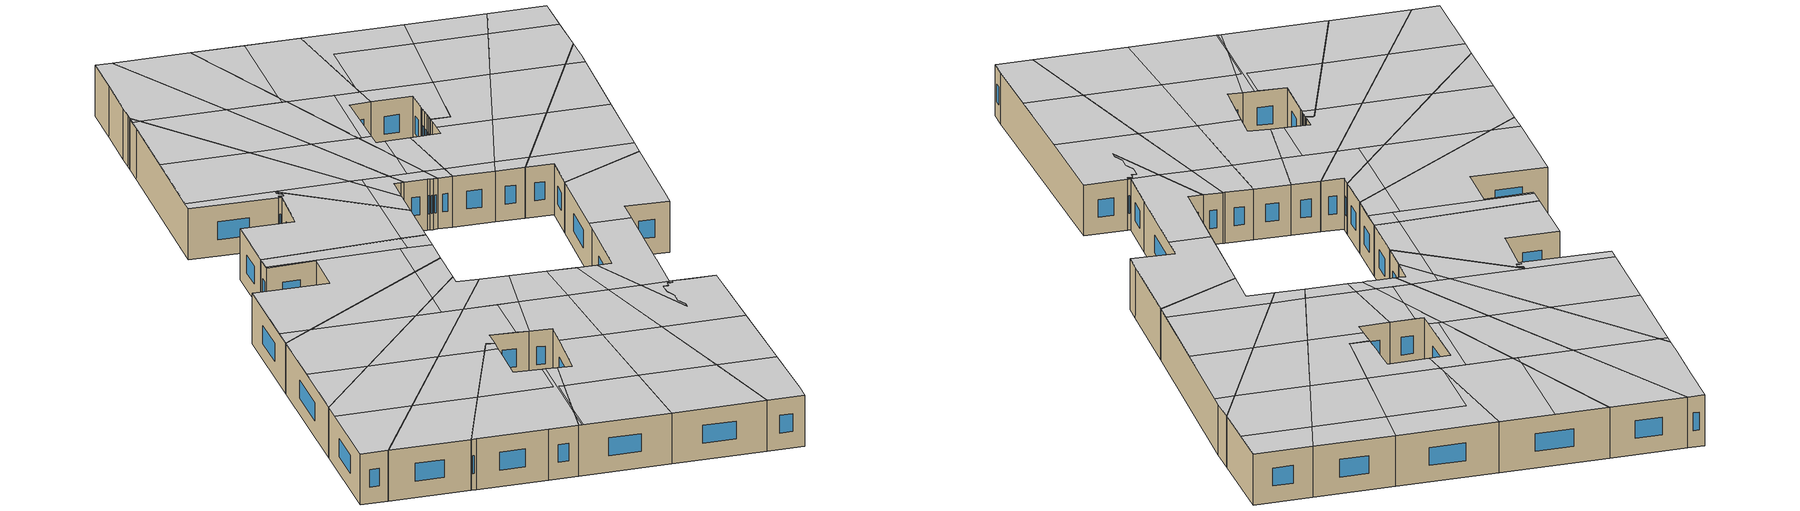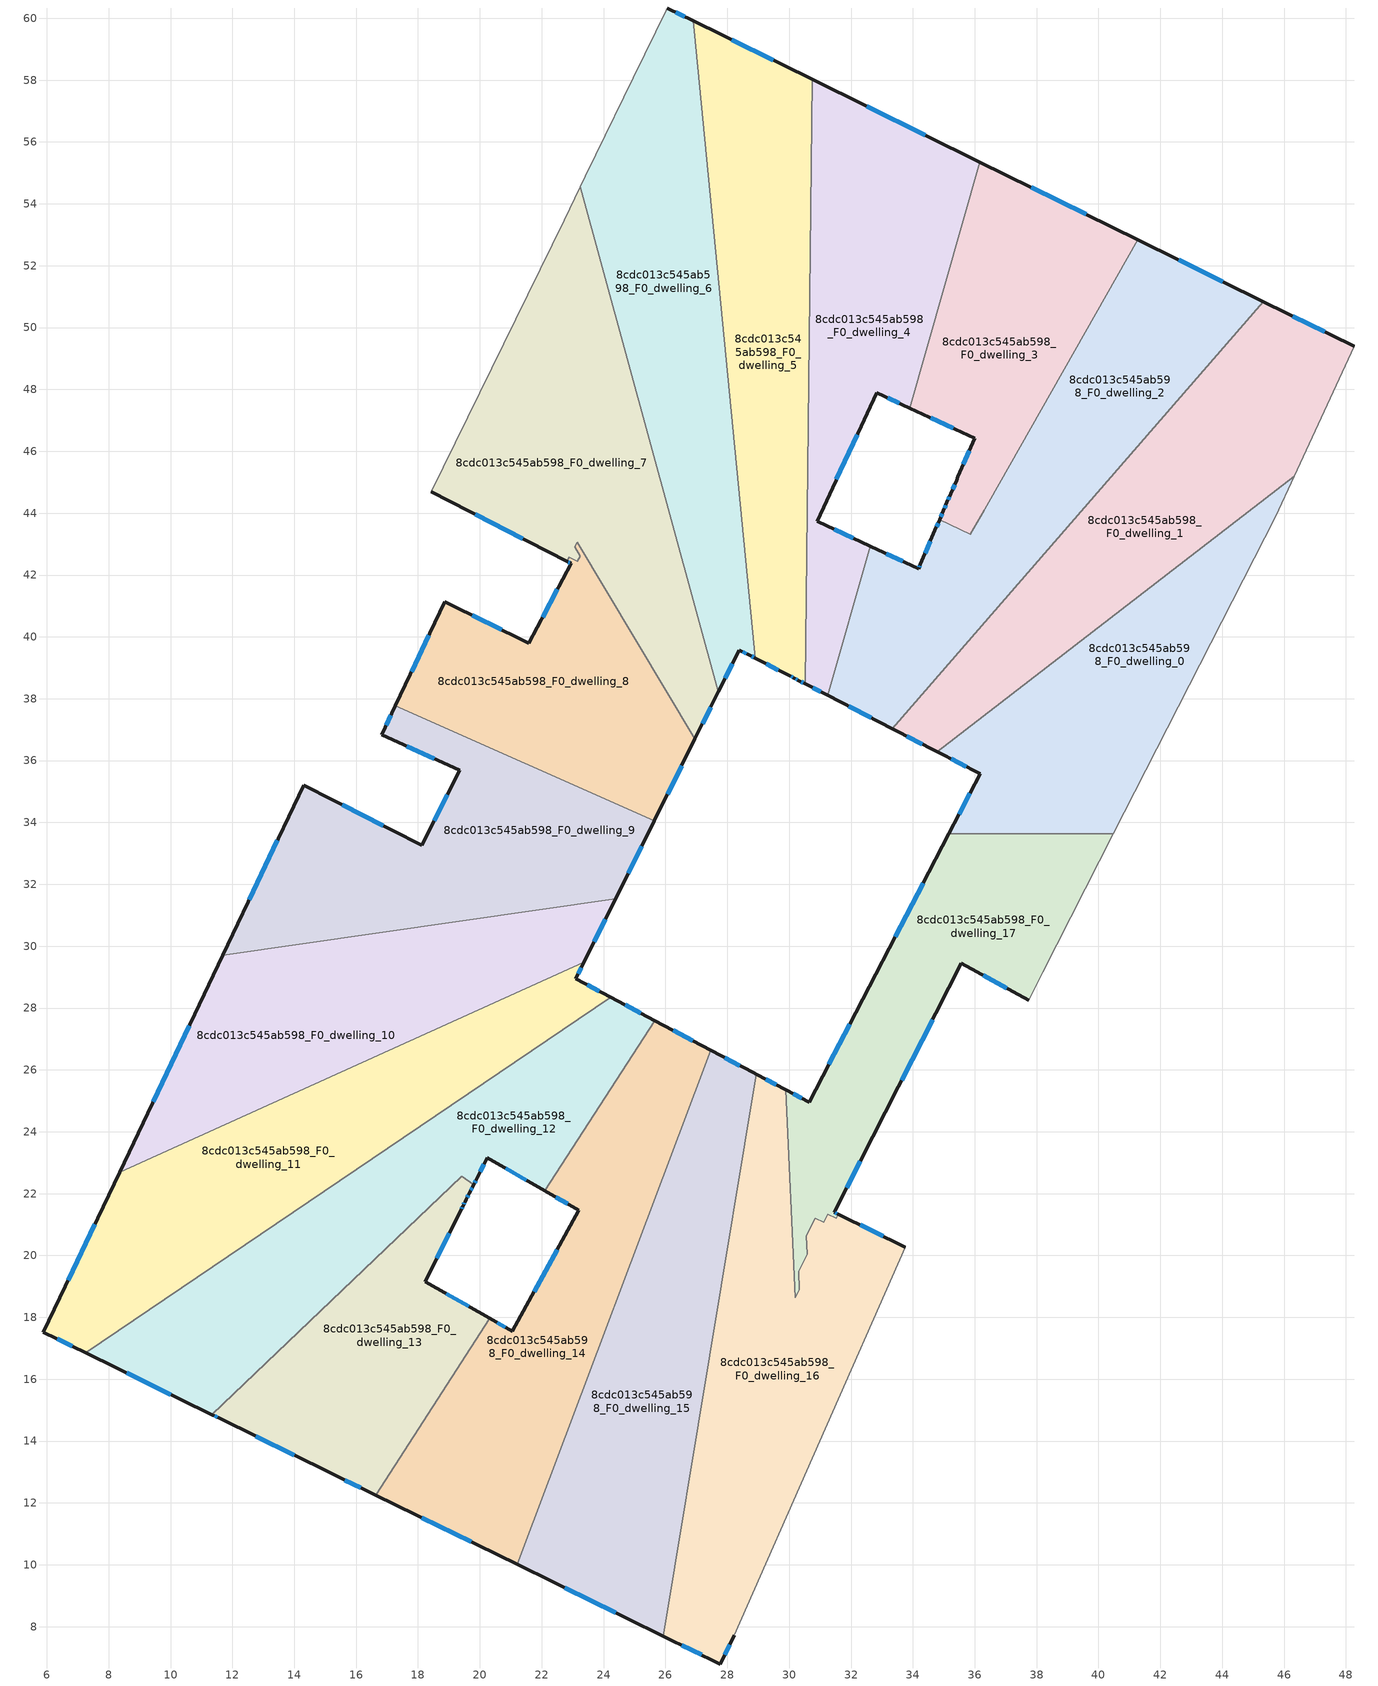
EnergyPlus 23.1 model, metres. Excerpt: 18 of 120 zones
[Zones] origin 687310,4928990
8cdc013c545ab598_F0_dwelling_0
 floor ground (EU_floor_Construction): 46.33,45.19 45.73,43.9 40.48,33.63 35.17,33.63 36.17,35.57 34.78,36.29 z0
 wall outside (EU_wall_Construction): 34.78,36.29 36.17,35.57 35.17,33.63 z0:3
 wall to 8cdc013c545ab598_F0_dwelling_1 (EU_wall_Construction): 46.33,45.19 34.78,36.29 z0:3
 wall adiabatic (EU_wall_Construction): 40.48,33.63 45.73,43.9 46.33,45.19 z0:3
 wall to 8cdc013c545ab598_F0_dwelling_17 (EU_wall_Construction): 35.17,33.63 40.48,33.63 z0:3
 window (EU_Window_Construction): 35.24,36.05 35.72,35.8 / 35.85,34.94 35.49,34.26 z0.98:2.02
 ceiling to 8cdc013c545ab598_F1_dwelling_11 (EU_floor_Construction): 40.93,34.52 43.07,38.7 39.9,40.23 35.74,37.03 z3
 ceiling to 8cdc013c545ab598_F1_dwelling_13 (EU_floor_Construction): 43.07,38.7 45.4,43.26 44.43,43.73 39.9,40.23 z3
 ceiling to 8cdc013c545ab598_F1_dwelling_15 (EU_floor_Construction): 45.73,43.9 46.33,45.19 44.43,43.73 45.4,43.26 z3
 ceiling to 8cdc013c545ab598_F1_dwelling_9 (EU_floor_Construction): 40.48,33.63 40.93,34.52 35.74,37.03 34.78,36.29 36.17,35.57 35.17,33.63 z3
8cdc013c545ab598_F0_dwelling_1
 floor ground (EU_floor_Construction): 48.26,49.39 46.33,45.19 34.78,36.29 33.33,37.04 45.33,50.83 z0
 wall outside (EU_wall_Construction): 33.33,37.04 34.78,36.29 / 48.26,49.39 45.33,50.83 z0:3
 wall to 8cdc013c545ab598_F0_dwelling_2 (EU_wall_Construction): 45.33,50.83 33.33,37.04 z0:3
 wall adiabatic (EU_wall_Construction): 46.33,45.19 48.26,49.39 z0:3
 window (EU_Window_Construction): 33.8,36.79 34.31,36.53 / 47.31,49.86 46.29,50.36 z0.98:2.02
 ceiling to 8cdc013c545ab598_F1_dwelling_15 (EU_floor_Construction): 46.33,45.19 47.34,47.39 43.82,49.09 40.72,45.53 44.43,43.73 z3
 ceiling to 8cdc013c545ab598_F1_dwelling_16 (EU_floor_Construction): 47.34,47.39 48.26,49.39 45.33,50.83 43.82,49.09 z3
 ceiling to 8cdc013c545ab598_F1_dwelling_13 (EU_floor_Construction): 44.43,43.73 40.72,45.53 37.23,41.52 39.9,40.23 z3
 ceiling to 8cdc013c545ab598_F1_dwelling_9 (EU_floor_Construction): 35.74,37.03 34.04,37.85 33.33,37.04 34.78,36.29 z3
 ceiling adiabatic (EU_roof_Construction): 39.9,40.23 37.23,41.52 34.04,37.85 35.74,37.03 z3
8cdc013c545ab598_F0_dwelling_10
 floor ground (EU_floor_Construction): 24.39,31.54 23.37,29.47 8.35,22.7 11.69,29.71 z0
 wall outside (EU_wall_Construction): 23.37,29.47 24.39,31.54 / 11.69,29.71 8.35,22.7 z0:3
 wall to 8cdc013c545ab598_F0_dwelling_11 (EU_wall_Construction): 8.35,22.7 23.37,29.47 z0:3
 wall to 8cdc013c545ab598_F0_dwelling_9 (EU_wall_Construction): 24.39,31.54 11.69,29.71 z0:3
 window (EU_Window_Construction): 23.7,30.14 24.06,30.87 / 10.61,27.43 9.44,24.98 z0.98:2.02
 ceiling to 8cdc013c545ab598_F1_dwelling_4 (EU_floor_Construction): 18.91,27.46 13.67,30 11.69,29.71 10.06,26.27 13.06,24.82 z3
 ceiling to 8cdc013c545ab598_F1_dwelling_6 (EU_floor_Construction): 20.91,28.36 22.3,31.24 13.67,30 18.91,27.46 z3
 ceiling to 8cdc013c545ab598_F1_dwelling_2 (EU_floor_Construction): 13.06,24.82 10.06,26.27 8.35,22.7 z3
 ceiling to 8cdc013c545ab598_F1_dwelling_7 (EU_floor_Construction): 23.37,29.47 24.39,31.54 22.3,31.24 20.91,28.36 z3
8cdc013c545ab598_F0_dwelling_11
 floor ground (EU_floor_Construction): 23.37,29.47 23.1,28.94 24.23,28.35 7.27,16.85 5.89,17.52 8.35,22.7 z0
 wall outside (EU_wall_Construction): 8.35,22.7 5.89,17.52 7.27,16.85 / 24.23,28.35 23.1,28.94 23.37,29.47 z0:3
 wall to 8cdc013c545ab598_F0_dwelling_12 (EU_wall_Construction): 7.27,16.85 24.23,28.35 z0:3
 window (EU_Window_Construction): 7.55,21.01 6.69,19.2 / 23.19,29.11 23.28,29.3 / 23.86,28.54 23.47,28.75 / 6.34,17.3 6.82,17.07 z0.98:2.02
 ceiling to 8cdc013c545ab598_F1_dwelling_2 (EU_floor_Construction): 16.54,23.13 13.06,24.82 8.35,22.7 7.87,21.68 11.67,19.84 z3
 ceiling to 8cdc013c545ab598_F1_dwelling_4 (EU_floor_Construction): 21.25,26.33 18.91,27.46 13.06,24.82 16.54,23.13 z3
 ceiling to 8cdc013c545ab598_F1_dwelling_0 (EU_floor_Construction): 11.67,19.84 7.87,21.68 5.89,17.52 7.27,16.85 z3
 ceiling to 8cdc013c545ab598_F1_dwelling_6 (EU_floor_Construction): 20.18,26.85 20.91,28.36 18.91,27.46 z3
 ceiling to 8cdc013c545ab598_F1_dwelling_7 (EU_floor_Construction): 24.23,28.35 23.1,28.94 23.37,29.47 20.91,28.36 20.18,26.85 21.25,26.33 z3
8cdc013c545ab598_F0_dwelling_12
 floor ground (EU_floor_Construction): 25.66,27.59 22.1,22.09 20.23,23.16 19.9,22.49 19.8,22.29 19.41,22.56 11.34,14.86 7.27,16.85 24.23,28.35 z0
 wall outside (EU_wall_Construction): 19.8,22.29 19.9,22.49 20.23,23.16 22.1,22.09 / 7.27,16.85 11.34,14.86 / 25.66,27.59 24.23,28.35 z0:3
 wall to 8cdc013c545ab598_F0_dwelling_13 (EU_wall_Construction): 11.34,14.86 19.41,22.56 19.8,22.29 z0:3
 wall to 8cdc013c545ab598_F0_dwelling_14 (EU_wall_Construction): 22.1,22.09 25.66,27.59 z0:3
 window (EU_Window_Construction): 20.01,22.71 20.12,22.94 / 19.83,22.35 19.86,22.42 / 8.59,16.2 10.02,15.51 / 25.2,27.84 24.7,28.1 / 20.84,22.81 21.49,22.44 z0.98:2.02
 ceiling to 8cdc013c545ab598_F1_dwelling_7 (EU_floor_Construction): 23.99,25.01 25.66,27.59 24.23,28.35 21.25,26.33 z3
 ceiling to 8cdc013c545ab598_F1_dwelling_0 (EU_floor_Construction): 14.91,18.27 11.67,19.84 7.27,16.85 11.34,14.86 z3
 ceiling to 8cdc013c545ab598_F1_dwelling_5 (EU_floor_Construction): 22.1,22.09 23.99,25.01 22.96,25.5 21.48,22.45 z3
 ceiling to 8cdc013c545ab598_F1_dwelling_2 (EU_floor_Construction): 18.84,22.02 16.54,23.13 11.67,19.84 14.91,18.27 z3
 ceiling to 8cdc013c545ab598_F1_dwelling_4 (EU_floor_Construction): 21.48,22.45 22.96,25.5 21.25,26.33 16.54,23.13 18.84,22.02 19.41,22.56 19.8,22.29 20.23,23.16 z3
8cdc013c545ab598_F0_dwelling_13
 floor ground (EU_floor_Construction): 19.8,22.29 19.66,22.01 19.57,21.83 19.52,21.74 19.46,21.61 19.39,21.47 18.23,19.15 20.32,17.97 16.63,12.25 15.16,12.97 11.59,14.73 11.34,14.86 19.41,22.56 z0
 wall outside (EU_wall_Construction): 20.32,17.97 18.23,19.15 19.39,21.47 19.46,21.61 19.52,21.74 19.57,21.83 19.66,22.01 19.8,22.29 / 11.34,14.86 11.59,14.73 15.16,12.97 16.63,12.25 z0:3
 wall to 8cdc013c545ab598_F0_dwelling_14 (EU_wall_Construction): 16.63,12.25 20.32,17.97 z0:3
 window (EU_Window_Construction): 19.7,22.1 19.75,22.2 / 19.6,21.89 19.63,21.95 / 19.48,21.65 19.5,21.7 / 19.41,21.51 19.43,21.56 / 18.61,19.91 19.01,20.72 / 19.64,18.35 18.91,18.77 / 15.64,12.74 16.15,12.49 / 12.75,14.16 14,13.55 / 11.42,14.82 11.51,14.77 z0.98:2.02
 ceiling to 8cdc013c545ab598_F1_dwelling_0 (EU_floor_Construction): 17.51,13.62 19.77,18.28 19.7,18.32 19.62,18.37 18.69,16.44 14.91,18.27 11.34,14.86 11.59,14.73 15.16,12.97 16.63,12.26 z3
 ceiling to 8cdc013c545ab598_F1_dwelling_2 (EU_floor_Construction): 18.69,16.44 19.62,18.37 18.23,19.15 18.29,19.27 19.39,21.47 19.46,21.61 19.5,21.7 18.84,22.02 14.91,18.27 z3
 ceiling to 8cdc013c545ab598_F1_dwelling_4 (EU_floor_Construction): 19.57,21.83 19.66,22.01 19.8,22.29 19.41,22.56 18.84,22.02 19.5,21.7 19.52,21.74 z3
 ceiling to 8cdc013c545ab598_F1_dwelling_3 (EU_floor_Construction): 17.86,14.15 18.91,16.33 19.18,16.2 20.32,17.97 19.77,18.28 17.51,13.62 z3
 ceiling to 8cdc013c545ab598_F1_dwelling_1 (EU_floor_Construction): 17.86,14.15 19.18,16.2 18.91,16.33 z3
8cdc013c545ab598_F0_dwelling_14
 floor ground (EU_floor_Construction): 27.47,26.64 21.21,10.01 16.63,12.25 20.32,17.97 21.05,17.55 23.2,21.46 22.1,22.09 25.66,27.59 z0
 wall outside (EU_wall_Construction): 22.1,22.09 23.2,21.46 21.05,17.55 20.32,17.97 / 27.47,26.64 25.66,27.59 / 16.63,12.25 21.21,10.01 z0:3
 wall to 8cdc013c545ab598_F0_dwelling_15 (EU_wall_Construction): 21.21,10.01 27.47,26.64 z0:3
 window (EU_Window_Construction): 22.5,20.19 21.75,18.82 / 22.46,21.89 22.84,21.67 / 26.88,26.95 26.25,27.28 / 18.12,11.52 19.72,10.74 / 20.82,17.69 20.56,17.83 z0.98:2.02
 ceiling to 8cdc013c545ab598_F1_dwelling_1 (EU_floor_Construction): 21.21,10.01 22.87,14.42 19.18,16.2 17.86,14.15 16.88,12.13 z3
 ceiling to 8cdc013c545ab598_F1_dwelling_5 (EU_floor_Construction): 24.67,19.2 26.41,23.83 23.99,25.01 22.1,22.09 23.2,21.46 22.53,20.24 z3
 ceiling to 8cdc013c545ab598_F1_dwelling_7 (EU_floor_Construction): 26.41,23.83 27.47,26.64 25.66,27.59 23.99,25.01 z3
 ceiling to 8cdc013c545ab598_F1_dwelling_3 (EU_floor_Construction): 22.87,14.42 24.67,19.2 22.53,20.24 21.05,17.55 20.32,17.97 19.18,16.2 z3; 16.88,12.13 17.86,14.15 17.51,13.62 16.81,12.17 z3
 ceiling adiabatic (EU_roof_Construction): 21.21,10.01 16.88,12.13 16.81,12.17 17.51,13.62 16.63,12.25 z3
8cdc013c545ab598_F0_dwelling_15
 floor ground (EU_floor_Construction): 28.86,25.9 28.94,25.86 25.93,7.7 21.21,10.01 27.47,26.64 z0
 wall outside (EU_wall_Construction): 28.94,25.86 28.86,25.9 27.47,26.64 / 21.21,10.01 25.93,7.7 z0:3
 wall to 8cdc013c545ab598_F0_dwelling_16 (EU_wall_Construction): 25.93,7.7 28.94,25.86 z0:3
 window (EU_Window_Construction): 28.41,26.14 27.92,26.4 / 22.74,9.26 24.39,8.45 z0.98:2.02
 ceiling to 8cdc013c545ab598_F1_dwelling_1 (EU_floor_Construction): 25.93,7.7 26.73,12.55 22.87,14.42 21.21,10.01 z3
 ceiling to 8cdc013c545ab598_F1_dwelling_5 (EU_floor_Construction): 27.6,17.78 28.44,22.85 26.41,23.83 24.67,19.2 z3
 ceiling to 8cdc013c545ab598_F1_dwelling_3 (EU_floor_Construction): 26.73,12.55 27.6,17.78 24.67,19.2 22.87,14.42 z3
 ceiling to 8cdc013c545ab598_F1_dwelling_7 (EU_floor_Construction): 28.44,22.85 28.94,25.86 27.47,26.64 26.41,23.83 z3
8cdc013c545ab598_F0_dwelling_16
 floor ground (EU_floor_Construction): 29.9,25.36 30.19,18.63 30.33,18.89 30.3,19.5 30.58,20.03 30.55,20.64 30.84,21.2 31.11,21.07 31.25,21.33 31.52,21.2 31.59,21.34 33.75,20.27 28.22,7.72 27.77,6.79 25.93,7.7 28.94,25.86 z0
 wall outside (EU_wall_Construction): 33.75,20.27 31.59,21.34 / 25.93,7.7 27.77,6.79 28.22,7.72 / 29.9,25.36 28.94,25.86 z0:3
 wall to 8cdc013c545ab598_F0_dwelling_17 (EU_wall_Construction): 31.59,21.34 31.52,21.2 31.25,21.33 31.11,21.07 30.84,21.2 30.55,20.64 30.58,20.03 30.3,19.5 30.33,18.89 30.19,18.63 29.9,25.36 z0:3
 wall adiabatic (EU_wall_Construction): 28.22,7.72 33.75,20.27 z0:3
 window (EU_Window_Construction): 33.05,20.62 32.29,20.99 / 27.92,7.1 28.08,7.42 / 26.53,7.4 27.17,7.09 / 29.58,25.52 29.25,25.7 z0.98:2.02
 ceiling to 8cdc013c545ab598_F1_dwelling_5 (EU_floor_Construction): 31.77,15.77 33.75,20.27 32.5,20.89 31.58,21.33 31.52,21.2 31.25,21.33 31.11,21.07 30.84,21.2 30.55,20.64 30.58,20.03 30.3,19.5 30.33,18.89 30.19,18.63 30.04,22.08 28.44,22.85 27.6,17.78 z3
 ceiling to 8cdc013c545ab598_F1_dwelling_3 (EU_floor_Construction): 29.71,11.1 31.77,15.77 27.6,17.78 26.73,12.55 z3
 ceiling to 8cdc013c545ab598_F1_dwelling_1 (EU_floor_Construction): 28.22,7.72 29.71,11.1 26.73,12.55 25.93,7.7 27.77,6.79 z3
 ceiling to 8cdc013c545ab598_F1_dwelling_7 (EU_floor_Construction): 30.04,22.08 29.9,25.36 28.94,25.86 28.44,22.85 z3
8cdc013c545ab598_F0_dwelling_17
 floor ground (EU_floor_Construction): 40.48,33.63 38.19,29.15 37.74,28.25 35.57,29.45 32.7,23.83 31.45,21.4 31.59,21.34 31.52,21.2 31.25,21.33 31.11,21.07 30.84,21.2 30.55,20.64 30.58,20.04 30.3,19.5 30.33,18.89 30.19,18.63 29.9,25.36 30.64,24.96 32.59,28.69 35.17,33.63 z0
 wall outside (EU_wall_Construction): 35.17,33.63 32.59,28.69 30.64,24.96 29.9,25.36 / 31.59,21.34 31.45,21.4 32.7,23.83 35.57,29.45 37.74,28.25 z0:3
 wall adiabatic (EU_wall_Construction): 37.74,28.25 38.19,29.15 40.48,33.63 z0:3
 window (EU_Window_Construction): 30.4,25.09 30.14,25.23 / 31.96,27.48 31.28,26.18 / 34.33,32.03 33.43,30.3 / 36.28,29.06 37.04,28.64 / 33.64,25.66 34.64,27.62 / 31.86,22.19 32.3,23.04 / 31.54,21.36 31.5,21.38 z0.98:2.02
 ceiling to 8cdc013c545ab598_F1_dwelling_9 (EU_floor_Construction): 38.19,29.15 40.48,33.63 35.17,33.63 32.87,29.22 34.94,28.21 35.57,29.45 37.74,28.25 z3
 ceiling to 8cdc013c545ab598_F1_dwelling_7 (EU_floor_Construction): 32.66,23.75 32.7,23.83 34.94,28.21 32.87,29.22 30.64,24.96 29.9,25.36 30.04,22.08 31.59,21.34 31.45,21.4 z3
 ceiling to 8cdc013c545ab598_F1_dwelling_5 (EU_floor_Construction): 30.33,18.89 30.3,19.5 30.58,20.03 30.55,20.64 30.84,21.2 31.11,21.07 31.25,21.33 31.52,21.2 31.58,21.33 30.06,22.07 30.04,22.08 30.19,18.63 z3
8cdc013c545ab598_F0_dwelling_2
 floor ground (EU_floor_Construction): 45.33,50.83 33.33,37.04 31.25,38.11 32.63,42.93 34.18,42.2 34.24,42.34 34.71,43.44 34.87,43.79 35.86,43.31 41.27,52.84 z0
 wall outside (EU_wall_Construction): 34.87,43.79 34.71,43.44 34.24,42.34 34.18,42.2 32.63,42.93 / 45.33,50.83 41.27,52.84 / 31.25,38.11 33.33,37.04 z0:3
 wall to 8cdc013c545ab598_F0_dwelling_4 (EU_wall_Construction): 32.63,42.93 31.25,38.11 z0:3
 wall to 8cdc013c545ab598_F0_dwelling_3 (EU_wall_Construction): 41.27,52.84 36.45,44.36 36.32,44.13 36.3,44.1 35.86,43.31 34.87,43.79 z0:3
 window (EU_Window_Construction): 33.68,42.44 33.13,42.69 / 34.22,42.3 34.2,42.25 / 34.56,43.09 34.4,42.7 / 34.82,43.68 34.76,43.56 / 44.01,51.49 42.59,52.19 / 31.93,37.76 32.65,37.38 z0.98:2.02
 ceiling to 8cdc013c545ab598_F1_dwelling_13 (EU_floor_Construction): 37.23,41.52 40.72,45.53 37.89,46.89 35.86,43.31 34.87,43.79 34.77,43.56 34.47,42.86 z3
 ceiling to 8cdc013c545ab598_F1_dwelling_11 (EU_floor_Construction): 34.04,37.85 37.23,41.52 34.47,42.86 34.24,42.34 34.18,42.2 32.63,42.93 31.53,39.07 z3
 ceiling to 8cdc013c545ab598_F1_dwelling_15 (EU_floor_Construction): 40.72,45.53 43.82,49.09 40.15,50.87 37.89,46.89 z3
 ceiling to 8cdc013c545ab598_F1_dwelling_9 (EU_floor_Construction): 33.33,37.04 34.04,37.85 31.53,39.07 31.25,38.11 z3
 ceiling to 8cdc013c545ab598_F1_dwelling_16 (EU_floor_Construction): 43.82,49.09 45.33,50.83 41.27,52.84 40.15,50.87 z3
8cdc013c545ab598_F0_dwelling_3
 floor ground (EU_floor_Construction): 41.27,52.84 36.45,44.36 36.32,44.13 36.3,44.1 35.86,43.31 34.87,43.79 34.98,44.07 35.1,44.35 35.22,44.62 35.41,45.07 35.46,45.17 35.99,46.42 33.9,47.39 36.17,55.35 z0
 wall outside (EU_wall_Construction): 33.9,47.39 35.99,46.42 35.46,45.17 35.41,45.07 35.22,44.62 35.1,44.35 34.98,44.07 34.87,43.79 / 41.27,52.84 36.17,55.35 z0:3
 wall to 8cdc013c545ab598_F0_dwelling_4 (EU_wall_Construction): 36.17,55.35 33.9,47.39 z0:3
 window (EU_Window_Construction): 35.35,44.92 35.28,44.77 / 35.82,46.02 35.63,45.58 / 34.58,47.08 35.31,46.74 / 39.61,53.66 37.83,54.53 / 34.95,43.98 34.9,43.88 / 35.06,44.26 35.02,44.16 / 35.18,44.53 35.14,44.44 z0.98:2.02
 ceiling to 8cdc013c545ab598_F1_dwelling_15 (EU_floor_Construction): 37.89,46.89 40.15,50.87 36.2,52.79 34.35,48.98 34.26,48.65 z3
 ceiling to 8cdc013c545ab598_F1_dwelling_16 (EU_floor_Construction): 40.15,50.87 41.27,52.84 36.17,55.35 34.35,48.98 36.2,52.79 z3
 ceiling to 8cdc013c545ab598_F1_dwelling_13 (EU_floor_Construction): 36.37,44.22 36.45,44.36 37.89,46.89 34.26,48.65 33.9,47.39 35.99,46.42 35.46,45.17 35.41,45.07 35.25,44.69 35.1,44.35 35.04,44.21 34.94,43.97 34.87,43.79 35.86,43.31 36.3,44.1 36.31,44.11 z3
8cdc013c545ab598_F0_dwelling_4
 floor ground (EU_floor_Construction): 36.17,55.35 33.9,47.39 32.83,47.89 30.9,43.74 32.63,42.93 31.25,38.11 30.53,38.48 30.75,58.02 z0
 wall outside (EU_wall_Construction): 30.53,38.48 31.25,38.11 / 36.17,55.35 30.75,58.02 / 32.63,42.93 30.9,43.74 32.83,47.89 33.9,47.39 z0:3
 wall to 8cdc013c545ab598_F0_dwelling_5 (EU_wall_Construction): 30.75,58.02 30.53,38.48 z0:3
 window (EU_Window_Construction): 30.76,38.36 31.02,38.23 / 34.41,56.22 32.51,57.15 / 33.18,47.73 33.55,47.56 / 31.53,45.09 32.21,46.54 / 32.07,43.19 31.46,43.48 z0.98:2.02
 ceiling to 8cdc013c545ab598_F1_dwelling_16 (EU_floor_Construction): 34.35,48.98 36.17,55.35 33.41,56.71 30.67,51.04 30.66,50.39 34.21,48.68 z3
 ceiling to 8cdc013c545ab598_F1_dwelling_13 (EU_floor_Construction): 33.9,47.39 34.26,48.65 32.99,49.27 30.76,44.66 31.22,44.43 32.83,47.89 z3
 ceiling to 8cdc013c545ab598_F1_dwelling_14 (EU_floor_Construction): 30.67,51.04 33.41,56.71 30.75,58.02 z3
 ceiling to 8cdc013c545ab598_F1_dwelling_11 (EU_floor_Construction): 31.53,39.07 32.63,42.93 31.39,43.51 30.56,41.8 30.54,39.55 z3
 ceiling to 8cdc013c545ab598_F1_dwelling_12 (EU_floor_Construction): 30.76,44.66 32.99,49.27 30.66,50.39 30.6,44.74 z3
 ceiling to 8cdc013c545ab598_F1_dwelling_9 (EU_floor_Construction): 31.25,38.11 31.53,39.07 30.54,39.55 30.53,38.48 z3
 ceiling to 8cdc013c545ab598_F1_dwelling_10 (EU_floor_Construction): 30.56,41.8 31.39,43.51 30.9,43.74 31.22,44.43 30.6,44.74 z3
 roof outside (EU_roof_Construction): 34.26,48.65 34.35,48.98 34.21,48.68 30.66,50.39 z3
8cdc013c545ab598_F0_dwelling_5
 floor ground (EU_floor_Construction): 30.75,58.02 30.53,38.48 30.32,38.59 30.16,38.67 30.01,38.74 28.91,39.31 26.89,59.92 z0
 wall outside (EU_wall_Construction): 28.91,39.31 30.01,38.74 30.16,38.67 30.32,38.59 30.53,38.48 / 30.75,58.02 26.89,59.92 z0:3
 wall to 8cdc013c545ab598_F0_dwelling_6 (EU_wall_Construction): 26.89,59.92 28.91,39.31 z0:3
 window (EU_Window_Construction): 30.21,38.64 30.27,38.61 / 30.06,38.72 30.11,38.69 / 29.27,39.13 29.65,38.93 / 29.49,58.64 28.15,59.3 / 30.38,38.55 30.46,38.51 z0.98:2.02
 ceiling to 8cdc013c545ab598_F1_dwelling_14 (EU_floor_Construction): 30.41,50.51 30.67,51.04 30.75,58.02 26.89,59.92 27.68,51.83 z3
 ceiling to 8cdc013c545ab598_F1_dwelling_9 (EU_floor_Construction): 30.53,38.48 30.54,39.55 28.8,40.39 28.91,39.31 30.24,38.63 30.32,38.59 z3
 ceiling to 8cdc013c545ab598_F1_dwelling_16 (EU_floor_Construction): 30.66,50.39 30.67,51.04 30.41,50.51 z3
 ceiling to 8cdc013c545ab598_F1_dwelling_10 (EU_floor_Construction): 29.68,39.97 30.56,41.8 30.6,44.74 28.27,45.86 28.8,40.39 z3
 ceiling to 8cdc013c545ab598_F1_dwelling_11 (EU_floor_Construction): 30.54,39.55 30.56,41.8 29.68,39.97 z3
 ceiling to 8cdc013c545ab598_F1_dwelling_12 (EU_floor_Construction): 30.6,44.74 30.66,50.39 27.68,51.83 28.27,45.86 z3
8cdc013c545ab598_F0_dwelling_6
 floor ground (EU_floor_Construction): 26.89,59.92 28.91,39.31 28.73,39.4 28.38,39.57 27.71,38.22 23.24,54.54 23.41,54.89 23.74,55.58 24.96,58.07 26.06,60.33 z0
 wall outside (EU_wall_Construction): 26.89,59.92 26.06,60.33 / 27.71,38.22 28.38,39.57 28.73,39.4 28.91,39.31 z0:3
 wall adiabatic (EU_wall_Construction): 26.06,60.33 24.96,58.07 23.74,55.58 23.41,54.89 23.24,54.54 z0:3
 wall to 8cdc013c545ab598_F0_dwelling_7 (EU_wall_Construction): 23.24,54.54 27.71,38.22 z0:3
 window (EU_Window_Construction): 26.62,60.06 26.33,60.2 / 28.79,39.37 28.85,39.34 / 28.5,39.52 28.62,39.46 / 27.93,38.66 28.16,39.13 z0.98:2.02
 ceiling to 8cdc013c545ab598_F1_dwelling_12 (EU_floor_Construction): 28.27,45.86 27.68,51.83 23.42,53.9 25.21,47.34 z3
 ceiling to 8cdc013c545ab598_F1_dwelling_10 (EU_floor_Construction): 28.8,40.39 28.27,45.86 25.21,47.34 26.86,41.33 z3
 ceiling to 8cdc013c545ab598_F1_dwelling_14 (EU_floor_Construction): 27.68,51.83 26.89,59.92 26.06,60.33 24.96,58.07 23.74,55.58 23.41,54.89 23.24,54.54 23.42,53.9 z3
 ceiling to 8cdc013c545ab598_F1_dwelling_9 (EU_floor_Construction): 28.91,39.31 28.8,40.39 27.47,41.03 27.13,40.33 27.71,38.22 28.38,39.57 28.73,39.4 z3
 ceiling to 8cdc013c545ab598_F1_dwelling_8 (EU_floor_Construction): 27.13,40.33 27.47,41.03 26.86,41.33 z3
8cdc013c545ab598_F0_dwelling_7
 floor ground (EU_floor_Construction): 23.24,54.54 27.71,38.22 26.96,36.7 23.15,43.07 23.07,42.91 23.25,42.61 23.16,42.44 22.89,42.57 22.82,42.44 18.43,44.69 22.72,53.47 z0
 wall outside (EU_wall_Construction): 26.96,36.7 27.71,38.22 / 18.43,44.69 22.82,42.44 z0:3
 wall adiabatic (EU_wall_Construction): 23.24,54.54 22.72,53.47 18.43,44.69 z0:3
 wall to 8cdc013c545ab598_F0_dwelling_8 (EU_wall_Construction): 22.82,42.44 22.89,42.57 23.16,42.44 23.25,42.61 23.07,42.91 23.15,43.07 26.96,36.7 z0:3
 window (EU_Window_Construction): 27.2,37.19 27.47,37.72 / 19.86,43.96 21.39,43.17 z0.98:2.02
 ceiling to 8cdc013c545ab598_F1_dwelling_10 (EU_floor_Construction): 26.86,41.33 25.21,47.34 20.78,49.49 18.72,45.27 z3
 ceiling to 8cdc013c545ab598_F1_dwelling_12 (EU_floor_Construction): 25.21,47.34 23.42,53.9 23.02,54.09 22.72,53.47 20.78,49.49 z3
 ceiling to 8cdc013c545ab598_F1_dwelling_8 (EU_floor_Construction): 26.08,38.16 27.13,40.33 26.86,41.33 18.72,45.27 18.43,44.69 22.82,42.44 22.89,42.57 23.16,42.44 23.25,42.61 23.07,42.91 23.15,43.07 z3
 ceiling to 8cdc013c545ab598_F1_dwelling_14 (EU_floor_Construction): 23.42,53.9 23.24,54.54 23.02,54.09 z3
 ceiling to 8cdc013c545ab598_F1_dwelling_9 (EU_floor_Construction): 26.96,36.7 27.71,38.22 27.13,40.33 26.08,38.16 z3
8cdc013c545ab598_F0_dwelling_8
 floor ground (EU_floor_Construction): 23.25,42.61 23.07,42.91 23.15,43.07 26.96,36.7 25.64,34.05 17.27,37.77 18.87,41.14 21.58,39.79 22.95,42.37 22.82,42.44 22.89,42.57 23.16,42.44 z0
 wall outside (EU_wall_Construction): 25.64,34.05 26.96,36.7 / 22.82,42.44 22.95,42.37 21.58,39.79 18.87,41.14 17.27,37.77 z0:3
 wall to 8cdc013c545ab598_F0_dwelling_9 (EU_wall_Construction): 17.27,37.77 25.64,34.05 z0:3
 window (EU_Window_Construction): 26.07,34.91 26.53,35.84 / 18.35,40.05 17.79,38.87 / 20.7,40.23 19.75,40.7 / 22.51,41.53 22.03,40.63 / 22.86,42.42 22.91,42.39 z0.98:2.02
 ceiling to 8cdc013c545ab598_F1_dwelling_8 (EU_floor_Construction): 24.37,34.61 26.08,38.16 23.15,43.07 23.07,42.91 23.25,42.61 23.16,42.44 22.89,42.57 22.82,42.44 22.95,42.37 21.58,39.79 18.87,41.14 17.27,37.77 z3
 ceiling to 8cdc013c545ab598_F1_dwelling_9 (EU_floor_Construction): 25.64,34.05 26.96,36.7 26.08,38.16 24.37,34.61 z3
8cdc013c545ab598_F0_dwelling_9
 floor ground (EU_floor_Construction): 25.64,34.05 24.39,31.54 11.69,29.71 14.3,35.2 18.12,33.26 19.34,35.69 16.82,36.83 17.27,37.77 z0
 wall outside (EU_wall_Construction): 17.27,37.77 16.82,36.83 19.34,35.69 18.12,33.26 14.3,35.2 11.69,29.71 / 24.39,31.54 25.64,34.05 z0:3
 window (EU_Window_Construction): 18.95,34.9 18.52,34.05 / 17.64,36.46 18.52,36.06 / 17.13,37.47 16.97,37.14 / 24.8,32.35 25.23,33.23 / 13.45,33.42 12.54,31.5 / 16.88,33.89 15.55,34.57 z0.98:2.02
 ceiling to 8cdc013c545ab598_F1_dwelling_6 (EU_floor_Construction): 22.3,31.24 23.51,33.74 16.88,36.95 16.82,36.83 19.34,35.69 18.12,33.26 14.3,35.2 12.17,30.72 13.67,30 z3
 ceiling to 8cdc013c545ab598_F1_dwelling_7 (EU_floor_Construction): 24.39,31.54 25.1,32.97 23.51,33.74 22.3,31.24 z3
 ceiling to 8cdc013c545ab598_F1_dwelling_8 (EU_floor_Construction): 23.87,33.57 24.37,34.61 17.27,37.77 16.88,36.95 z3
 ceiling to 8cdc013c545ab598_F1_dwelling_4 (EU_floor_Construction): 13.67,30 12.17,30.72 11.69,29.71 z3
 ceiling to 8cdc013c545ab598_F1_dwelling_9 (EU_floor_Construction): 25.1,32.97 25.64,34.05 24.37,34.61 23.87,33.57 z3
[Building]
EU S2 Campaign: North Axis=0; Terrain=City; Solar Distribution=FullExterior
[Site:Location]
Bologna: Latitude=44.5; Longitude=11.25; Time Zone=1; Elevation=37
[SizingPeriod:WeatherFileDays]
AnnualSizingPeriod: Begin Month=1; Begin Day of Month=1; End Month=12; End Day of Month=31; Day of Week for Start Day=Monday; Use Weather File Daylight Saving Period=No; Use Weather File Rain and Snow Indicators=No
[MATERIAL]
EU_InternalMass_Material: Roughness=MediumRough; Thickness=0.1; Conductivity=1; Density=1800; Specific Heat=900; Thermal Absorptance=0.9; Solar Absorptance=0.7; Visible Absorptance=0.7
[MATERIAL:NOMASS] Roughness=MediumRough; Thermal Absorptance=0.9; Solar Absorptance=0.7; Visible Absorptance=0.7
Name | Thermal Resistance
EU_wall_NoMass | 0.905828
EU_roof_NoMass | 0.37593
EU_floor_NoMass | 0.67114
[WINDOWMATERIAL:SIMPLEGLAZINGSYSTEM]
EU_Window_SimpleGlazing: UFactor=4.52486; Solar Heat Gain Coefficient=0.85; Visible Transmittance=0.85
[CONSTRUCTION]
EU_wall_Construction: EU_wall_NoMass
EU_roof_Construction: EU_roof_NoMass
EU_floor_Construction: EU_floor_NoMass
EU_Window_Construction: EU_Window_SimpleGlazing
EU_InternalMass_Construction: EU_InternalMass_Material
[ZONE] Type=1; Multiplier=1; Ceiling Height=autocalculate; Floor Area=autocalculate; Part of Total Floor Area=Yes
Name | Volume
8cdc013c545ab598_F0_dwelling_0 | 139.118
8cdc013c545ab598_F0_dwelling_1 | 177.152
8cdc013c545ab598_F0_dwelling_10 | 160.661
8cdc013c545ab598_F0_dwelling_11 | 176.111
8cdc013c545ab598_F0_dwelling_12 | 175.594
8cdc013c545ab598_F0_dwelling_13 | 115.6
8cdc013c545ab598_F0_dwelling_14 | 175.454
8cdc013c545ab598_F0_dwelling_15 | 182.834
8cdc013c545ab598_F0_dwelling_16 | 184.356
8cdc013c545ab598_F0_dwelling_17 | 136.441
8cdc013c545ab598_F0_dwelling_2 | 179.726
8cdc013c545ab598_F0_dwelling_3 | 125.19
8cdc013c545ab598_F0_dwelling_4 | 160.244
8cdc013c545ab598_F0_dwelling_5 | 161.113
8cdc013c545ab598_F0_dwelling_6 | 173.382
8cdc013c545ab598_F0_dwelling_7 | 181.942
8cdc013c545ab598_F0_dwelling_8 | 126.738
8cdc013c545ab598_F0_dwelling_9 | 160.692
[INTERNALMASS] Construction=EU_InternalMass_Construction
Name | Zone or ZoneList | Surface Area
8cdc013c545ab598_F0_dwelling_0_EU_InternalMass | 8cdc013c545ab598_F0_dwelling_0 | 46.3743
8cdc013c545ab598_F0_dwelling_1_EU_InternalMass | 8cdc013c545ab598_F0_dwelling_1 | 59.0477
8cdc013c545ab598_F0_dwelling_2_EU_InternalMass | 8cdc013c545ab598_F0_dwelling_2 | 59.9118
8cdc013c545ab598_F0_dwelling_3_EU_InternalMass | 8cdc013c545ab598_F0_dwelling_3 | 41.7293
8cdc013c545ab598_F0_dwelling_4_EU_InternalMass | 8cdc013c545ab598_F0_dwelling_4 | 53.4205
8cdc013c545ab598_F0_dwelling_5_EU_InternalMass | 8cdc013c545ab598_F0_dwelling_5 | 53.698
8cdc013c545ab598_F0_dwelling_6_EU_InternalMass | 8cdc013c545ab598_F0_dwelling_6 | 57.7921
8cdc013c545ab598_F0_dwelling_7_EU_InternalMass | 8cdc013c545ab598_F0_dwelling_7 | 60.6457
8cdc013c545ab598_F0_dwelling_8_EU_InternalMass | 8cdc013c545ab598_F0_dwelling_8 | 42.2458
8cdc013c545ab598_F0_dwelling_9_EU_InternalMass | 8cdc013c545ab598_F0_dwelling_9 | 53.5641
8cdc013c545ab598_F0_dwelling_10_EU_InternalMass | 8cdc013c545ab598_F0_dwelling_10 | 53.5537
8cdc013c545ab598_F0_dwelling_11_EU_InternalMass | 8cdc013c545ab598_F0_dwelling_11 | 58.6982
8cdc013c545ab598_F0_dwelling_12_EU_InternalMass | 8cdc013c545ab598_F0_dwelling_12 | 58.537
8cdc013c545ab598_F0_dwelling_13_EU_InternalMass | 8cdc013c545ab598_F0_dwelling_13 | 38.5329
8cdc013c545ab598_F0_dwelling_14_EU_InternalMass | 8cdc013c545ab598_F0_dwelling_14 | 58.4828
8cdc013c545ab598_F0_dwelling_15_EU_InternalMass | 8cdc013c545ab598_F0_dwelling_15 | 60.9431
8cdc013c545ab598_F0_dwelling_16_EU_InternalMass | 8cdc013c545ab598_F0_dwelling_16 | 61.4534
8cdc013c545ab598_F0_dwelling_17_EU_InternalMass | 8cdc013c545ab598_F0_dwelling_17 | 45.4823
[OTHEREQUIPMENT] Fuel Type=Electricity; Design Level Calculation Method=Watts/Area; Power per Zone Floor Area=1; Fraction Latent=0; Fraction Radiant=0; Fraction Lost=0; Carbon Dioxide Generation Rate=0; EndUse Subcategory=EU_Step8_InternalGains
Name | Zone or ZoneList or Space or SpaceList | Schedule
EU_Step8_InternalGain_8cdc013c545ab598_F0_dwelling_0_f000 | 8cdc013c545ab598_F0_dwelling_0 | EU_Step8_GainSchedule_8cdc013c545ab598_F0_dwelling_0_f000
EU_Step8_InternalGain_8cdc013c545ab598_F0_dwelling_1_f000 | 8cdc013c545ab598_F0_dwelling_1 | EU_Step8_GainSchedule_8cdc013c545ab598_F0_dwelling_1_f000
EU_Step8_InternalGain_8cdc013c545ab598_F0_dwelling_2_f000 | 8cdc013c545ab598_F0_dwelling_2 | EU_Step8_GainSchedule_8cdc013c545ab598_F0_dwelling_2_f000
EU_Step8_InternalGain_8cdc013c545ab598_F0_dwelling_3_f000 | 8cdc013c545ab598_F0_dwelling_3 | EU_Step8_GainSchedule_8cdc013c545ab598_F0_dwelling_3_f000
EU_Step8_InternalGain_8cdc013c545ab598_F0_dwelling_4_f000 | 8cdc013c545ab598_F0_dwelling_4 | EU_Step8_GainSchedule_8cdc013c545ab598_F0_dwelling_4_f000
EU_Step8_InternalGain_8cdc013c545ab598_F0_dwelling_5_f000 | 8cdc013c545ab598_F0_dwelling_5 | EU_Step8_GainSchedule_8cdc013c545ab598_F0_dwelling_5_f000
EU_Step8_InternalGain_8cdc013c545ab598_F0_dwelling_6_f000 | 8cdc013c545ab598_F0_dwelling_6 | EU_Step8_GainSchedule_8cdc013c545ab598_F0_dwelling_6_f000
EU_Step8_InternalGain_8cdc013c545ab598_F0_dwelling_7_f000 | 8cdc013c545ab598_F0_dwelling_7 | EU_Step8_GainSchedule_8cdc013c545ab598_F0_dwelling_7_f000
EU_Step8_InternalGain_8cdc013c545ab598_F0_dwelling_8_f000 | 8cdc013c545ab598_F0_dwelling_8 | EU_Step8_GainSchedule_8cdc013c545ab598_F0_dwelling_8_f000
EU_Step8_InternalGain_8cdc013c545ab598_F0_dwelling_9_f000 | 8cdc013c545ab598_F0_dwelling_9 | EU_Step8_GainSchedule_8cdc013c545ab598_F0_dwelling_9_f000
EU_Step8_InternalGain_8cdc013c545ab598_F0_dwelling_10_f000 | 8cdc013c545ab598_F0_dwelling_10 | EU_Step8_GainSchedule_8cdc013c545ab598_F0_dwelling_10_f000
EU_Step8_InternalGain_8cdc013c545ab598_F0_dwelling_11_f000 | 8cdc013c545ab598_F0_dwelling_11 | EU_Step8_GainSchedule_8cdc013c545ab598_F0_dwelling_11_f000
EU_Step8_InternalGain_8cdc013c545ab598_F0_dwelling_12_f000 | 8cdc013c545ab598_F0_dwelling_12 | EU_Step8_GainSchedule_8cdc013c545ab598_F0_dwelling_12_f000
EU_Step8_InternalGain_8cdc013c545ab598_F0_dwelling_13_f000 | 8cdc013c545ab598_F0_dwelling_13 | EU_Step8_GainSchedule_8cdc013c545ab598_F0_dwelling_13_f000
EU_Step8_InternalGain_8cdc013c545ab598_F0_dwelling_14_f000 | 8cdc013c545ab598_F0_dwelling_14 | EU_Step8_GainSchedule_8cdc013c545ab598_F0_dwelling_14_f000
EU_Step8_InternalGain_8cdc013c545ab598_F0_dwelling_15_f000 | 8cdc013c545ab598_F0_dwelling_15 | EU_Step8_GainSchedule_8cdc013c545ab598_F0_dwelling_15_f000
EU_Step8_InternalGain_8cdc013c545ab598_F0_dwelling_16_f000 | 8cdc013c545ab598_F0_dwelling_16 | EU_Step8_GainSchedule_8cdc013c545ab598_F0_dwelling_16_f000
EU_Step8_InternalGain_8cdc013c545ab598_F0_dwelling_17_f000 | 8cdc013c545ab598_F0_dwelling_17 | EU_Step8_GainSchedule_8cdc013c545ab598_F0_dwelling_17_f000
[ZONEVENTILATION:DESIGNFLOWRATE] Schedule=EU_AlwaysOn; Design Flow Rate Calculation Method=AirChanges/Hour; Air Changes per Hour=0.73129; Ventilation Type=Natural; Fan Pressure Rise=0; Fan Total Efficiency=1; Constant Term Coefficient=1; Temperature Term Coefficient=0; Velocity Term Coefficient=0; Velocity Squared Term Coefficient=0; Minimum Indoor Temperature=-100; Maximum Indoor Temperature=100; Delta Temperature=-100; Minimum Outdoor Temperature=-100; Maximum Outdoor Temperature=100; Maximum Wind Speed=40
Name | Zone or ZoneList or Space or SpaceList
EU_ConstantAir_8cdc013c545ab598_F0_dwelling_0 | 8cdc013c545ab598_F0_dwelling_0
EU_ConstantAir_8cdc013c545ab598_F0_dwelling_1 | 8cdc013c545ab598_F0_dwelling_1
EU_ConstantAir_8cdc013c545ab598_F0_dwelling_2 | 8cdc013c545ab598_F0_dwelling_2
EU_ConstantAir_8cdc013c545ab598_F0_dwelling_3 | 8cdc013c545ab598_F0_dwelling_3
EU_ConstantAir_8cdc013c545ab598_F0_dwelling_4 | 8cdc013c545ab598_F0_dwelling_4
EU_ConstantAir_8cdc013c545ab598_F0_dwelling_5 | 8cdc013c545ab598_F0_dwelling_5
EU_ConstantAir_8cdc013c545ab598_F0_dwelling_6 | 8cdc013c545ab598_F0_dwelling_6
EU_ConstantAir_8cdc013c545ab598_F0_dwelling_7 | 8cdc013c545ab598_F0_dwelling_7
EU_ConstantAir_8cdc013c545ab598_F0_dwelling_8 | 8cdc013c545ab598_F0_dwelling_8
EU_ConstantAir_8cdc013c545ab598_F0_dwelling_9 | 8cdc013c545ab598_F0_dwelling_9
EU_ConstantAir_8cdc013c545ab598_F0_dwelling_10 | 8cdc013c545ab598_F0_dwelling_10
EU_ConstantAir_8cdc013c545ab598_F0_dwelling_11 | 8cdc013c545ab598_F0_dwelling_11
EU_ConstantAir_8cdc013c545ab598_F0_dwelling_12 | 8cdc013c545ab598_F0_dwelling_12
EU_ConstantAir_8cdc013c545ab598_F0_dwelling_13 | 8cdc013c545ab598_F0_dwelling_13
EU_ConstantAir_8cdc013c545ab598_F0_dwelling_14 | 8cdc013c545ab598_F0_dwelling_14
EU_ConstantAir_8cdc013c545ab598_F0_dwelling_15 | 8cdc013c545ab598_F0_dwelling_15
EU_ConstantAir_8cdc013c545ab598_F0_dwelling_16 | 8cdc013c545ab598_F0_dwelling_16
EU_ConstantAir_8cdc013c545ab598_F0_dwelling_17 | 8cdc013c545ab598_F0_dwelling_17
[HVACTEMPLATE:THERMOSTAT] Constant Heating Setpoint=20; Constant Cooling Setpoint=50
EU_HeatOnly_8cdc013c545ab598_F0_dwelling_0; EU_HeatOnly_8cdc013c545ab598_F0_dwelling_1; EU_HeatOnly_8cdc013c545ab598_F0_dwelling_2; EU_HeatOnly_8cdc013c545ab598_F0_dwelling_3; EU_HeatOnly_8cdc013c545ab598_F0_dwelling_4; EU_HeatOnly_8cdc013c545ab598_F0_dwelling_5; EU_HeatOnly_8cdc013c545ab598_F0_dwelling_6; EU_HeatOnly_8cdc013c545ab598_F0_dwelling_7; EU_HeatOnly_8cdc013c545ab598_F0_dwelling_8; EU_HeatOnly_8cdc013c545ab598_F0_dwelling_9; EU_HeatOnly_8cdc013c545ab598_F0_dwelling_10; EU_HeatOnly_8cdc013c545ab598_F0_dwelling_11; EU_HeatOnly_8cdc013c545ab598_F0_dwelling_12; EU_HeatOnly_8cdc013c545ab598_F0_dwelling_13; EU_HeatOnly_8cdc013c545ab598_F0_dwelling_14; EU_HeatOnly_8cdc013c545ab598_F0_dwelling_15; EU_HeatOnly_8cdc013c545ab598_F0_dwelling_16; EU_HeatOnly_8cdc013c545ab598_F0_dwelling_17; EU_HeatOnly_8cdc013c545ab598_F1_dwelling_0; EU_HeatOnly_8cdc013c545ab598_F1_dwelling_1; EU_HeatOnly_8cdc013c545ab598_F1_dwelling_2; EU_HeatOnly_8cdc013c545ab598_F1_dwelling_3; EU_HeatOnly_8cdc013c545ab598_F1_dwelling_4; EU_HeatOnly_8cdc013c545ab598_F1_dwelling_5; EU_HeatOnly_8cdc013c545ab598_F1_dwelling_6; EU_HeatOnly_8cdc013c545ab598_F1_dwelling_7; EU_HeatOnly_8cdc013c545ab598_F1_dwelling_8; EU_HeatOnly_8cdc013c545ab598_F1_dwelling_9; EU_HeatOnly_8cdc013c545ab598_F1_dwelling_10; EU_HeatOnly_8cdc013c545ab598_F1_dwelling_11; EU_HeatOnly_8cdc013c545ab598_F1_dwelling_12; EU_HeatOnly_8cdc013c545ab598_F1_dwelling_13; EU_HeatOnly_8cdc013c545ab598_F1_dwelling_14; EU_HeatOnly_8cdc013c545ab598_F1_dwelling_15; EU_HeatOnly_8cdc013c545ab598_F1_dwelling_16; EU_HeatOnly_8cdc013c545ab598_F2_dwelling_0; EU_HeatOnly_8cdc013c545ab598_F2_dwelling_1; EU_HeatOnly_8cdc013c545ab598_F2_dwelling_2; EU_HeatOnly_8cdc013c545ab598_F2_dwelling_3; EU_HeatOnly_8cdc013c545ab598_F2_dwelling_4; EU_HeatOnly_8cdc013c545ab598_F2_dwelling_5; EU_HeatOnly_8cdc013c545ab598_F2_dwelling_6; EU_HeatOnly_8cdc013c545ab598_F2_dwelling_7; EU_HeatOnly_8cdc013c545ab598_F2_dwelling_8; EU_HeatOnly_8cdc013c545ab598_F2_dwelling_9; EU_HeatOnly_8cdc013c545ab598_F2_dwelling_10; EU_HeatOnly_8cdc013c545ab598_F2_dwelling_11; EU_HeatOnly_8cdc013c545ab598_F2_dwelling_12; EU_HeatOnly_8cdc013c545ab598_F2_dwelling_13; EU_HeatOnly_8cdc013c545ab598_F2_dwelling_14; EU_HeatOnly_8cdc013c545ab598_F2_dwelling_15; EU_HeatOnly_8cdc013c545ab598_F2_dwelling_16; EU_HeatOnly_8cdc013c545ab598_F3_dwelling_0; EU_HeatOnly_8cdc013c545ab598_F3_dwelling_1; EU_HeatOnly_8cdc013c545ab598_F3_dwelling_2; EU_HeatOnly_8cdc013c545ab598_F3_dwelling_3; EU_HeatOnly_8cdc013c545ab598_F3_dwelling_4; EU_HeatOnly_8cdc013c545ab598_F3_dwelling_5; EU_HeatOnly_8cdc013c545ab598_F3_dwelling_6; EU_HeatOnly_8cdc013c545ab598_F3_dwelling_7; EU_HeatOnly_8cdc013c545ab598_F3_dwelling_8; EU_HeatOnly_8cdc013c545ab598_F3_dwelling_9; EU_HeatOnly_8cdc013c545ab598_F3_dwelling_10; EU_HeatOnly_8cdc013c545ab598_F3_dwelling_11; EU_HeatOnly_8cdc013c545ab598_F3_dwelling_12; EU_HeatOnly_8cdc013c545ab598_F3_dwelling_13; EU_HeatOnly_8cdc013c545ab598_F3_dwelling_14; EU_HeatOnly_8cdc013c545ab598_F3_dwelling_15; EU_HeatOnly_8cdc013c545ab598_F3_dwelling_16; EU_HeatOnly_8cdc013c545ab598_F4_dwelling_0; EU_HeatOnly_8cdc013c545ab598_F4_dwelling_1; EU_HeatOnly_8cdc013c545ab598_F4_dwelling_2; EU_HeatOnly_8cdc013c545ab598_F4_dwelling_3; EU_HeatOnly_8cdc013c545ab598_F4_dwelling_4; EU_HeatOnly_8cdc013c545ab598_F4_dwelling_5; EU_HeatOnly_8cdc013c545ab598_F4_dwelling_6; EU_HeatOnly_8cdc013c545ab598_F4_dwelling_7; EU_HeatOnly_8cdc013c545ab598_F4_dwelling_8; EU_HeatOnly_8cdc013c545ab598_F4_dwelling_9; EU_HeatOnly_8cdc013c545ab598_F4_dwelling_10; EU_HeatOnly_8cdc013c545ab598_F4_dwelling_11; EU_HeatOnly_8cdc013c545ab598_F4_dwelling_12; EU_HeatOnly_8cdc013c545ab598_F4_dwelling_13; EU_HeatOnly_8cdc013c545ab598_F4_dwelling_14; EU_HeatOnly_8cdc013c545ab598_F4_dwelling_15
[HVACTEMPLATE:ZONE:IDEALLOADSAIRSYSTEM] System Availability Schedule=EU_AlwaysOn; Maximum Heating Supply Air Temperature=50; Minimum Cooling Supply Air Temperature=13; Maximum Heating Supply Air Humidity Ratio=0.0156; Minimum Cooling Supply Air Humidity Ratio=0.0077; Heating Limit=NoLimit; Cooling Limit=NoLimit; Heating Availability Schedule=EU_AlwaysOn; Cooling Availability Schedule=EU_CoolingOff; Dehumidification Control Type=ConstantSensibleHeatRatio; Cooling Sensible Heat Ratio=0.7; Dehumidification Setpoint=60; Humidification Control Type=None; Humidification Setpoint=30; Outdoor Air Method=None; Outdoor Air Flow Rate per Person=0.00944; Outdoor Air Flow Rate per Zone Floor Area=0; Outdoor Air Flow Rate per Zone=0; Demand Controlled Ventilation Type=None; Outdoor Air Economizer Type=NoEconomizer; Heat Recovery Type=None; Sensible Heat Recovery Effectiveness=0.7; Latent Heat Recovery Effectiveness=0.65
Name | Template Thermostat
8cdc013c545ab598_F0_dwelling_0 | EU_HeatOnly_8cdc013c545ab598_F0_dwelling_0
8cdc013c545ab598_F0_dwelling_1 | EU_HeatOnly_8cdc013c545ab598_F0_dwelling_1
8cdc013c545ab598_F0_dwelling_2 | EU_HeatOnly_8cdc013c545ab598_F0_dwelling_2
8cdc013c545ab598_F0_dwelling_3 | EU_HeatOnly_8cdc013c545ab598_F0_dwelling_3
8cdc013c545ab598_F0_dwelling_4 | EU_HeatOnly_8cdc013c545ab598_F0_dwelling_4
8cdc013c545ab598_F0_dwelling_5 | EU_HeatOnly_8cdc013c545ab598_F0_dwelling_5
8cdc013c545ab598_F0_dwelling_6 | EU_HeatOnly_8cdc013c545ab598_F0_dwelling_6
8cdc013c545ab598_F0_dwelling_7 | EU_HeatOnly_8cdc013c545ab598_F0_dwelling_7
8cdc013c545ab598_F0_dwelling_8 | EU_HeatOnly_8cdc013c545ab598_F0_dwelling_8
8cdc013c545ab598_F0_dwelling_9 | EU_HeatOnly_8cdc013c545ab598_F0_dwelling_9
8cdc013c545ab598_F0_dwelling_10 | EU_HeatOnly_8cdc013c545ab598_F0_dwelling_10
8cdc013c545ab598_F0_dwelling_11 | EU_HeatOnly_8cdc013c545ab598_F0_dwelling_11
8cdc013c545ab598_F0_dwelling_12 | EU_HeatOnly_8cdc013c545ab598_F0_dwelling_12
8cdc013c545ab598_F0_dwelling_13 | EU_HeatOnly_8cdc013c545ab598_F0_dwelling_13
8cdc013c545ab598_F0_dwelling_14 | EU_HeatOnly_8cdc013c545ab598_F0_dwelling_14
8cdc013c545ab598_F0_dwelling_15 | EU_HeatOnly_8cdc013c545ab598_F0_dwelling_15
8cdc013c545ab598_F0_dwelling_16 | EU_HeatOnly_8cdc013c545ab598_F0_dwelling_16
8cdc013c545ab598_F0_dwelling_17 | EU_HeatOnly_8cdc013c545ab598_F0_dwelling_17
[SIZING:ZONE] Zone Cooling Design Supply Air Temperature Input Method=SupplyAirTemperature; Zone Cooling Design Supply Air Temperature=13; Zone Heating Design Supply Air Temperature Input Method=SupplyAirTemperature; Zone Heating Design Supply Air Temperature=50; Zone Cooling Design Supply Air Humidity Ratio=0.008; Zone Heating Design Supply Air Humidity Ratio=0.008; Cooling Design Air Flow Method=DesignDay; Cooling Design Air Flow Rate=0; Cooling Minimum Air Flow per Zone Floor Area=0.000762; Cooling Minimum Air Flow=0; Cooling Minimum Air Flow Fraction=0.2; Heating Design Air Flow Method=DesignDay; Heating Design Air Flow Rate=0; Heating Maximum Air Flow per Zone Floor Area=0.002032; Heating Maximum Air Flow=0.141576; Heating Maximum Air Flow Fraction=0.3; Account for Dedicated Outdoor Air System=No; Dedicated Outdoor Air System Control Strategy=NeutralSupplyAir; Dedicated Outdoor Air Low Setpoint Temperature for Design=autosize; Dedicated Outdoor Air High Setpoint Temperature for Design=autosize; Zone Load Sizing Method=Sensible Load Only No Latent Load; Zone Latent Cooling Design Supply Air Humidity Ratio Input Method=HumidityRatioDifference; Zone Cooling Design Supply Air Humidity Ratio Difference=0.005; Zone Latent Heating Design Supply Air Humidity Ratio Input Method=HumidityRatioDifference; Zone Humidification Design Supply Air Humidity Ratio Difference=0.005
8cdc013c545ab598_F0_dwelling_0; 8cdc013c545ab598_F0_dwelling_1; 8cdc013c545ab598_F0_dwelling_2; 8cdc013c545ab598_F0_dwelling_3; 8cdc013c545ab598_F0_dwelling_4; 8cdc013c545ab598_F0_dwelling_5; 8cdc013c545ab598_F0_dwelling_6; 8cdc013c545ab598_F0_dwelling_7; 8cdc013c545ab598_F0_dwelling_8; 8cdc013c545ab598_F0_dwelling_9; 8cdc013c545ab598_F0_dwelling_10; 8cdc013c545ab598_F0_dwelling_11; 8cdc013c545ab598_F0_dwelling_12; 8cdc013c545ab598_F0_dwelling_13; 8cdc013c545ab598_F0_dwelling_14; 8cdc013c545ab598_F0_dwelling_15; 8cdc013c545ab598_F0_dwelling_16; 8cdc013c545ab598_F0_dwelling_17
[SCHEDULE:CONSTANT]
Name | Hourly Value
EU_AlwaysOn | 1
EU_CoolingOff | 0
[SCHEDULE:FILE] Column Number=1; Rows to Skip at Top=0; Number of Hours of Data=8760; Column Separator=Comma; Interpolate to Timestep=No; Minutes per Item=60; Adjust Schedule for Daylight Savings=Yes
Name | File
EU_Step8_GainSchedule_8cdc013c545ab598_F0_dwelling_0_f000 | ../../schedules/8cdc013c545ab598/8cdc013c545ab598_F0_dwelling_0_f000_gain.csv
EU_Step8_GainSchedule_8cdc013c545ab598_F0_dwelling_1_f000 | ../../schedules/8cdc013c545ab598/8cdc013c545ab598_F0_dwelling_1_f000_gain.csv
EU_Step8_GainSchedule_8cdc013c545ab598_F0_dwelling_2_f000 | ../../schedules/8cdc013c545ab598/8cdc013c545ab598_F0_dwelling_2_f000_gain.csv
EU_Step8_GainSchedule_8cdc013c545ab598_F0_dwelling_3_f000 | ../../schedules/8cdc013c545ab598/8cdc013c545ab598_F0_dwelling_3_f000_gain.csv
EU_Step8_GainSchedule_8cdc013c545ab598_F0_dwelling_4_f000 | ../../schedules/8cdc013c545ab598/8cdc013c545ab598_F0_dwelling_4_f000_gain.csv
EU_Step8_GainSchedule_8cdc013c545ab598_F0_dwelling_5_f000 | ../../schedules/8cdc013c545ab598/8cdc013c545ab598_F0_dwelling_5_f000_gain.csv
EU_Step8_GainSchedule_8cdc013c545ab598_F0_dwelling_6_f000 | ../../schedules/8cdc013c545ab598/8cdc013c545ab598_F0_dwelling_6_f000_gain.csv
EU_Step8_GainSchedule_8cdc013c545ab598_F0_dwelling_7_f000 | ../../schedules/8cdc013c545ab598/8cdc013c545ab598_F0_dwelling_7_f000_gain.csv
EU_Step8_GainSchedule_8cdc013c545ab598_F0_dwelling_8_f000 | ../../schedules/8cdc013c545ab598/8cdc013c545ab598_F0_dwelling_8_f000_gain.csv
EU_Step8_GainSchedule_8cdc013c545ab598_F0_dwelling_9_f000 | ../../schedules/8cdc013c545ab598/8cdc013c545ab598_F0_dwelling_9_f000_gain.csv
EU_Step8_GainSchedule_8cdc013c545ab598_F0_dwelling_10_f000 | ../../schedules/8cdc013c545ab598/8cdc013c545ab598_F0_dwelling_10_f000_gain.csv
EU_Step8_GainSchedule_8cdc013c545ab598_F0_dwelling_11_f000 | ../../schedules/8cdc013c545ab598/8cdc013c545ab598_F0_dwelling_11_f000_gain.csv
EU_Step8_GainSchedule_8cdc013c545ab598_F0_dwelling_12_f000 | ../../schedules/8cdc013c545ab598/8cdc013c545ab598_F0_dwelling_12_f000_gain.csv
EU_Step8_GainSchedule_8cdc013c545ab598_F0_dwelling_13_f000 | ../../schedules/8cdc013c545ab598/8cdc013c545ab598_F0_dwelling_13_f000_gain.csv
EU_Step8_GainSchedule_8cdc013c545ab598_F0_dwelling_14_f000 | ../../schedules/8cdc013c545ab598/8cdc013c545ab598_F0_dwelling_14_f000_gain.csv
EU_Step8_GainSchedule_8cdc013c545ab598_F0_dwelling_15_f000 | ../../schedules/8cdc013c545ab598/8cdc013c545ab598_F0_dwelling_15_f000_gain.csv
EU_Step8_GainSchedule_8cdc013c545ab598_F0_dwelling_16_f000 | ../../schedules/8cdc013c545ab598/8cdc013c545ab598_F0_dwelling_16_f000_gain.csv
EU_Step8_GainSchedule_8cdc013c545ab598_F0_dwelling_17_f000 | ../../schedules/8cdc013c545ab598/8cdc013c545ab598_F0_dwelling_17_f000_gain.csv
